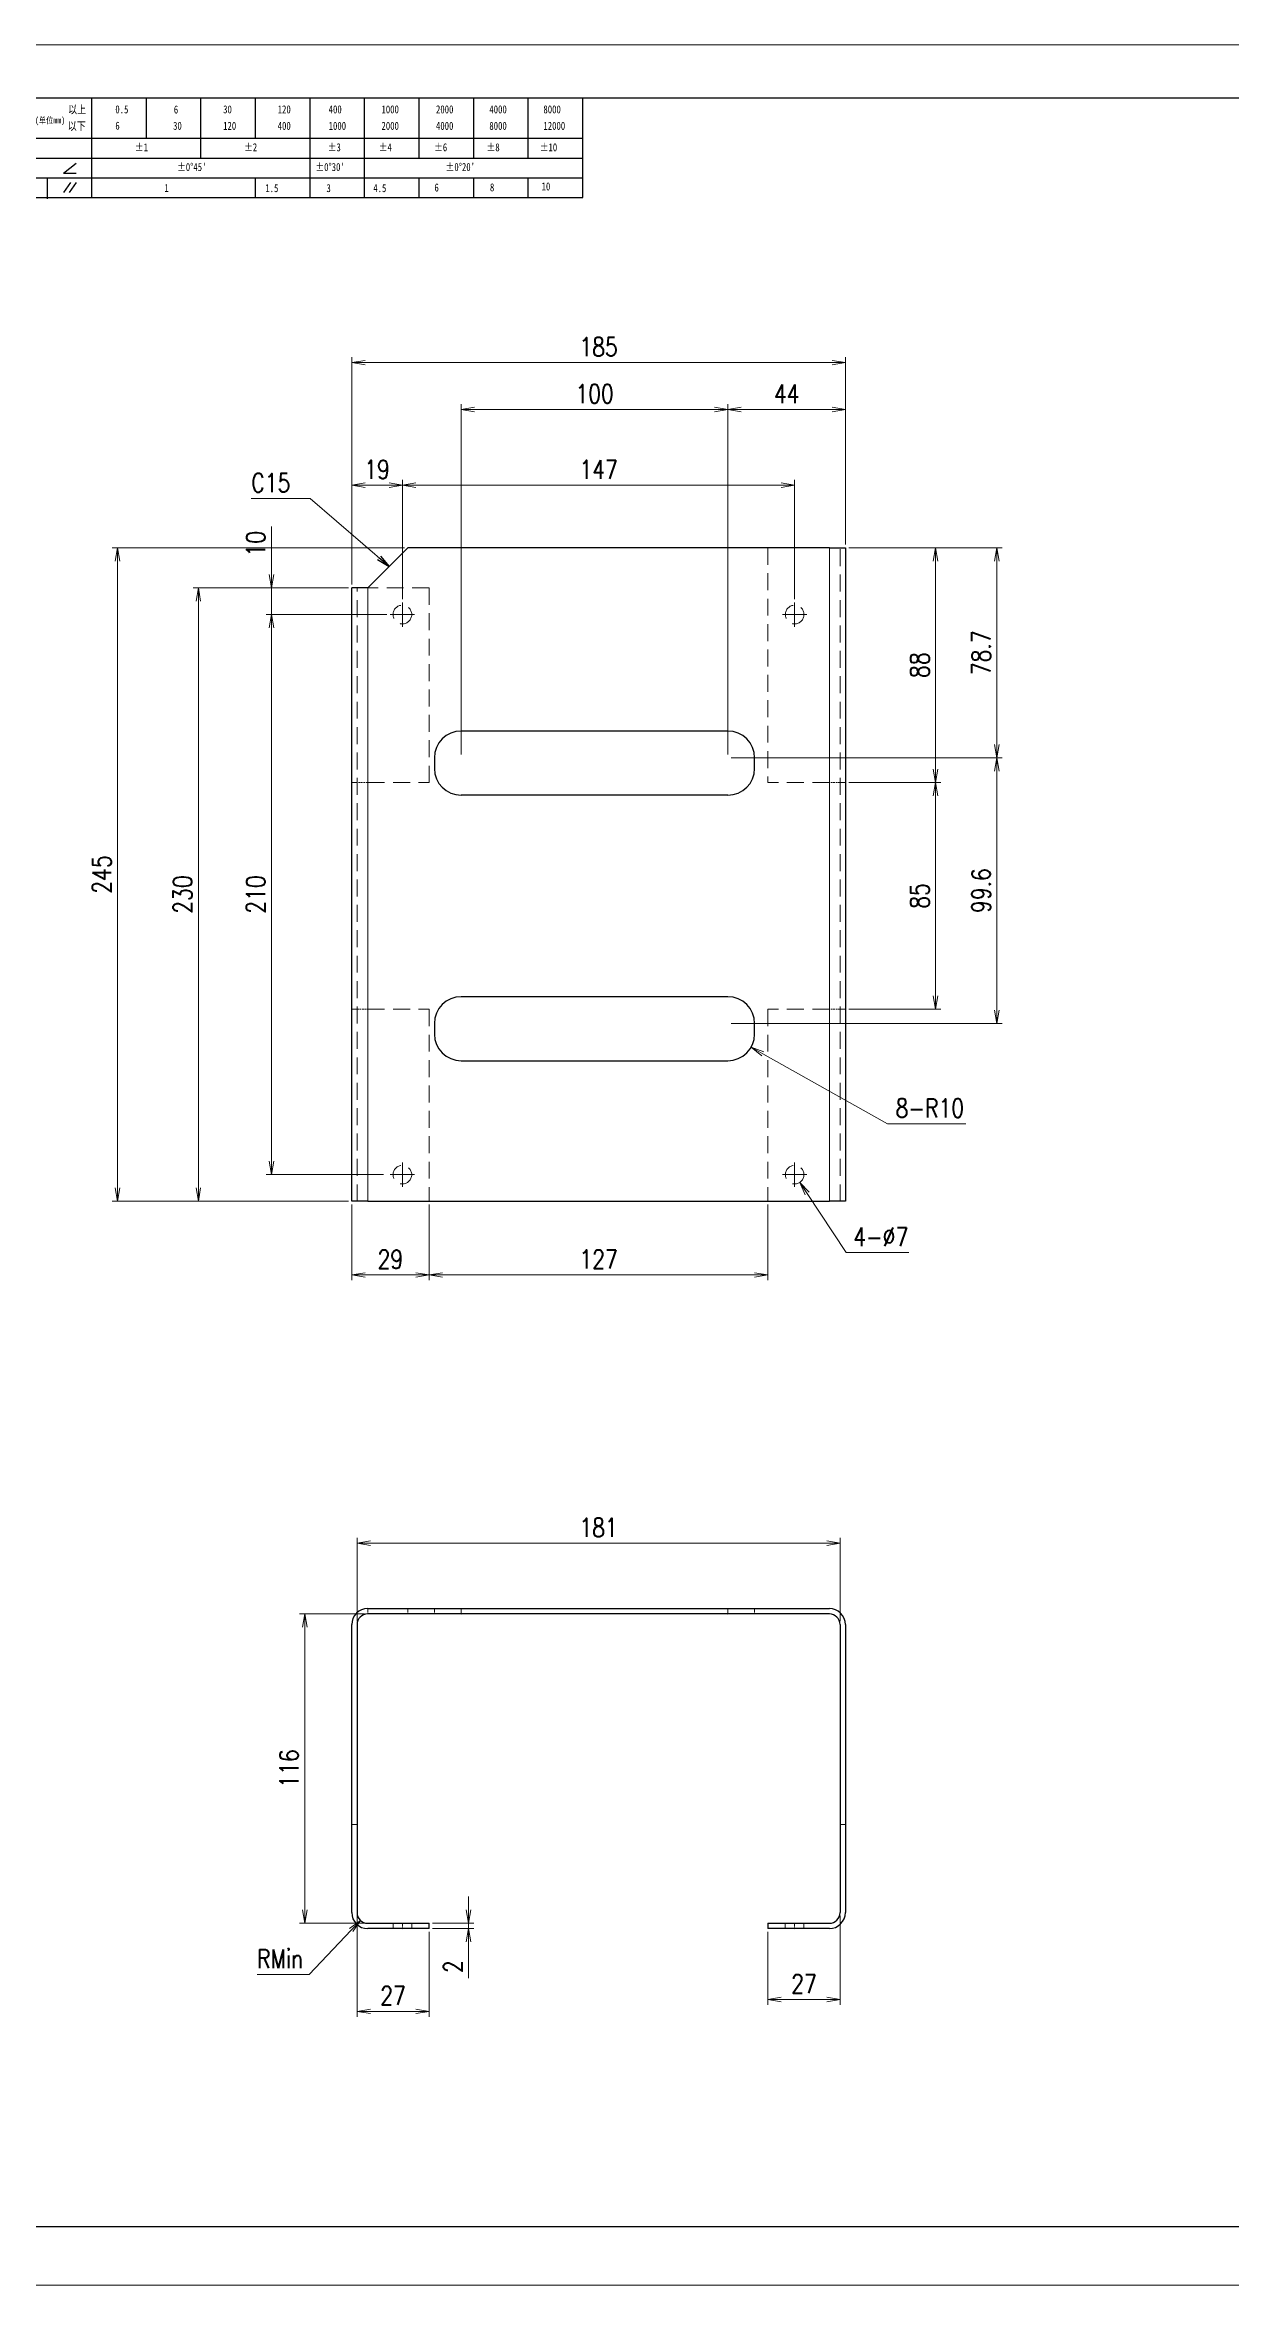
# Model space of a CAD drawing. Header units: millimetres. Extents: x 1333 to 78972, y -42879 to -5704.
# Drawn here: x 78084 to 78528, y -21799 to -20959 of the extents above; entities that cross this region are included whole.
import ezdxf

# ---------------------------------------------------------------- set-up
doc = ezdxf.new("R2010")
doc.units = ezdxf.units.MM
doc.header["$LTSCALE"] = 0.5
doc.linetypes.add('AM_ISO08W050x2', pattern=[9, 6, -0.75, 1.5, -0.75])
doc.linetypes.add('DASHED', pattern=[19.05, 12.7, -6.35])
for name, color, linetype, lineweight in [('CENTER', 2, 'AM_ISO08W050x2', 15), ('HIDDEN', 1, 'DASHED', 18), ('图框', 7, 'Continuous', 18)]:
    doc.layers.add(name, color=color, linetype=linetype, lineweight=lineweight)
for name, color, linetype in [('DIM', 3, 'Continuous'), ('Drawing', 7, 'Continuous'), ('图框文字', 7, 'Continuous')]:
    doc.layers.add(name, color=color, linetype=linetype)
doc.layers.add('打印-禁用', color=7, linetype='Continuous', lineweight=15, plot=False)
doc.styles.add('DIM', font='romans.shx', dxfattribs={"width": 0.8, "bigfont": 'bigfont.shx'})
doc.styles.add('国标', font='simfang.ttf', dxfattribs={"width": 0.8})
doc.dimstyles.new('XR 1-2$0', dxfattribs={"dimscale": 2, "dimtxt": 3.5, "dimasz": 2.5, "dimexe": 1, "dimexo": 0.625, "dimgap": 1.2, "dimtad": 1, "dimdsep": 46, "dimtxsty": 'DIM', "dimblk": 'OPEN', "dimcen": 0, "dimclrd": 8, "dimclre": 8, "dimclrt": 2, "dimazin": 2, "dimtfac": 0.5, "dimtmove": 0, "dimatfit": 3, "dimldrblk": 'OPEN', "dimfxl": 1, "dimtolj": 2, "dimlwd": 13, "dimlwe": 13, "dimarcsym": 0})
doc.dimstyles.new('XR 1-2$3', dxfattribs={"dimscale": 2, "dimtxt": 3.5, "dimasz": 2.5, "dimexe": 1, "dimexo": 0.625, "dimgap": 1.2, "dimtad": 1, "dimtoh": 1, "dimdsep": 46, "dimtxsty": 'DIM', "dimblk": 'OPEN', "dimcen": 0, "dimclrd": 8, "dimclre": 8, "dimclrt": 2, "dimazin": 2, "dimtfac": 0.5, "dimtofl": 0, "dimtmove": 0, "dimatfit": 3, "dimldrblk": 'OPEN', "dimfxl": 1, "dimtolj": 2, "dimlwd": 18, "dimlwe": 18, "dimarcsym": 0})
doc.dimstyles.new('XR 1-2$4', dxfattribs={"dimscale": 2, "dimtxt": 3.5, "dimasz": 2.5, "dimexe": 1, "dimexo": 0.625, "dimgap": 1.2, "dimtad": 1, "dimtoh": 1, "dimdsep": 46, "dimtxsty": 'DIM', "dimblk": 'OPEN', "dimcen": 0, "dimclrd": 8, "dimclre": 8, "dimclrt": 2, "dimazin": 2, "dimtfac": 0.5, "dimtofl": 0, "dimtmove": 0, "dimatfit": 3, "dimldrblk": 'OPEN', "dimfxl": 1, "dimtolj": 2, "dimlwd": 18, "dimlwe": 18, "dimarcsym": 0})
doc.dimstyles.new('XR 1-2$7', dxfattribs={"dimscale": 2, "dimtxt": 3.5, "dimasz": 2.5, "dimexe": 1, "dimexo": 0.625, "dimgap": 1.2, "dimtad": 1, "dimdsep": 46, "dimtxsty": 'DIM', "dimblk": 'OPEN', "dimcen": 0, "dimclrd": 8, "dimclre": 8, "dimclrt": 2, "dimazin": 2, "dimtfac": 0.5, "dimtmove": 0, "dimatfit": 3, "dimldrblk": 'OPEN', "dimfxl": 1, "dimtolj": 2, "dimlwd": 13, "dimlwe": 13, "dimarcsym": 1})

# ---------------------------------------------------------------- blocks, each defined once
blk = doc.blocks.new('GZDEH零件A2图框V02版')
at = {"layer": '图框文字', "linetype": 'Continuous'}
for p, q in [((584, 410), (20, 410)), ((20, 11), (584, 11))]:
    blk.add_line(p, q, dxfattribs=at)
at = {"layer": '图框文字', "color": 9}
for p, q in [((158.6, 402.48), (158.6, 410)), ((168.82, 402.48), (168.82, 410)), ((179.04, 402.48), (179.04, 410)), ((189.26, 402.48), (189.26, 410)), ((199.48, 402.48), (199.48, 410)), ((209.71, 402.48), (209.71, 410)), ((219.93, 402.48), (219.93, 410)), ((230.15, 402.48), (230.15, 410)), ((240.37, 402.48), (240.37, 410)), ((250.6, 391.38), (250.6, 410)), ((133.6, 402.48), (250.6, 402.48)), ((158.6, 391.38), (158.6, 402.48)), ((179.04, 398.78), (179.04, 402.48)), ((199.48, 391.38), (199.48, 402.48)), ((209.71, 391.38), (209.71, 402.48)), ((219.93, 398.78), (219.93, 402.48)), ((230.15, 398.78), (230.15, 402.48)), ((240.37, 398.78), (240.37, 402.48)), ((133.6, 398.78), (250.6, 398.78)), ((133.6, 395.08), (250.6, 395.08)), ((150.26, 391.38), (150.26, 395.08)), ((153.26, 395.95), (155.66, 397.8)), ((153.26, 395.95), (155.66, 395.95)), ((189.26, 391.38), (189.26, 395.08)), ((219.93, 391.38), (219.93, 394.98)), ((230.15, 391.38), (230.15, 395.08)), ((240.37, 391.38), (240.37, 395.08)), ((127.6, 391.38), (250.6, 391.38)), ((150.26, 391.13), (150.26, 391.38)), ((153.32, 392.34), (154.66, 394.2)), ((154.4, 392.34), (155.74, 394.2))]:
    blk.add_line(p, q, dxfattribs=at)
at = {"layer": '打印-禁用', "linetype": 'Continuous'}
for p, q in [((594, 420), (0, 420)), ((0, 0), (594, 0))]:
    blk.add_line(p, q, dxfattribs=at)
at = {"layer": '图框文字', "color": 9, "style": '国标', "width": 0.8}
for s, p in [('以上', (154.15, 407.13)), ('0.5', (163, 407.16)), ('6', (173.96, 407.12)), ('30', (183.2, 407.15)), ('120', (193.42, 407.15)), ('400', (202.97, 407.15)), ('1000', (212.87, 407.15)), ('2000', (223.08, 407.15)), ('4000', (233.08, 407.15)), ('8000', (243.21, 407.15)), ('以下', (154.09, 404.03)), ('6', (163, 404.08)), ('30', (173.82, 404.07)), ('120', (183.2, 404.06)), ('400', (193.42, 404.06)), ('1000', (202.97, 404.06)), ('2000', (212.87, 404.06)), ('4000', (223.08, 404.06)), ('8000', (233.08, 404.06)), ('12000', (243.21, 404.06)), ('±1', (166.67, 400.04)), ('±2', (187.12, 400.04)), ('±3', (202.8, 400.04)), ('±4', (212.36, 400.04)), ('±6', (222.73, 400.04)), ('±8', (232.57, 400.04)), ('±10', (242.53, 400.04)), ("±0%%D45'", (174.57, 396.34)), ("±0%%D30'", (200.49, 396.34)), ("±0%%D20'", (224.89, 396.34)), ('1', (172.2, 392.41)), ('1.5', (191.1, 392.38)), ('3', (202.56, 392.39)), ('4.5', (211.33, 392.39)), ('6', (222.79, 392.5)), ('8', (233.19, 392.54)), ('10', (242.87, 392.7))]:
    blk.add_text(s, height=1.5, dxfattribs=at).set_placement(p)
at = {"layer": '图框文字', "color": 9, "lineweight": 15, "insert": (147.93, 406.45), "char_height": 1.2, "width": 6.9199, "attachment_point": 1, "style": '国标'}
blk.add_mtext('(单位mm)', dxfattribs=at)
blk = doc.blocks.new('DEH A2')
at = {"layer": '图框'}
blk.add_blockref('GZDEH零件A2图框V02版', (0, 0), dxfattribs=at)
blk = doc.blocks.new('_Open')
at = {"color": 0, "linetype": 'ByBlock', "lineweight": -2}
for p, q in [((-1, 0.17), (0, 0)), ((-1, -0.17), (0, 0)), ((0, 0), (-1, 0))]:
    blk.add_line(p, q, dxfattribs=at)
blk = doc.blocks.new('*D1171')
at = {"layer": 'Defpoints', "color": 0, "transparency": 16777216}
for p in [(78198.56, -21124.17), (78198.56, -21162.7), (78217.56, -21168.15)]:
    blk.add_point(p, dxfattribs=at)
at = {"layer": 'DIM', "color": 8, "lineweight": 13, "transparency": 16777216}
for p, q in [((78198.56, -21161.45), (78198.56, -21122.17)), ((78212.56, -21124.17), (78203.56, -21124.17)), ((78217.56, -21166.9), (78217.56, -21122.17))]:
    blk.add_line(p, q, dxfattribs=at)
at = {"layer": 'DIM', "color": 8, "lineweight": 13, "transparency": 16777216, "xscale": 5, "yscale": 5, "zscale": 5, "rotation": 180}
blk.add_blockref('_Open', (78198.56, -21124.17), dxfattribs=at)
at = {"layer": 'DIM', "color": 8, "lineweight": 13, "transparency": 16777216, "xscale": 5, "yscale": 5, "zscale": 5}
blk.add_blockref('_Open', (78217.56, -21124.17), dxfattribs=at)
at = {"layer": 'DIM', "color": 2, "transparency": 16777216, "insert": (78208.06, -21118.27), "char_height": 7, "attachment_point": 5, "style": 'DIM'}
blk.add_mtext('\\A2;19', dxfattribs=at)
blk = doc.blocks.new('*D1172')
at = {"layer": 'Defpoints', "color": 0, "transparency": 16777216}
for p in [(78364.56, -21124.17), (78217.56, -21168.15), (78364.56, -21168.15)]:
    blk.add_point(p, dxfattribs=at)
at = {"layer": 'DIM', "color": 8, "lineweight": 13, "transparency": 16777216}
for p, q in [((78217.56, -21166.9), (78217.56, -21122.17)), ((78222.56, -21124.17), (78359.56, -21124.17)), ((78364.56, -21166.9), (78364.56, -21122.17))]:
    blk.add_line(p, q, dxfattribs=at)
at = {"layer": 'DIM', "color": 8, "lineweight": 13, "transparency": 16777216, "xscale": 5, "yscale": 5, "zscale": 5, "rotation": 180}
blk.add_blockref('_Open', (78217.56, -21124.17), dxfattribs=at)
at = {"layer": 'DIM', "color": 8, "lineweight": 13, "transparency": 16777216, "xscale": 5, "yscale": 5, "zscale": 5}
blk.add_blockref('_Open', (78364.56, -21124.17), dxfattribs=at)
at = {"layer": 'DIM', "color": 2, "transparency": 16777216, "insert": (78291.06, -21118.27), "char_height": 7, "attachment_point": 5, "style": 'DIM'}
blk.add_mtext('\\A2;147', dxfattribs=at)
blk = doc.blocks.new('*D1173')
at = {"layer": 'Defpoints', "color": 0, "transparency": 16777216}
for p in [(78168.48, -21162.7), (78198.56, -21162.7), (78213.01, -21172.7)]:
    blk.add_point(p, dxfattribs=at)
at = {"layer": 'DIM', "color": 8, "lineweight": 13, "transparency": 16777216}
for p, q in [((78168.48, -21157.7), (78168.48, -21139.64)), ((78197.31, -21162.7), (78166.48, -21162.7)), ((78168.48, -21172.7), (78168.48, -21162.7)), ((78211.76, -21172.7), (78166.48, -21172.7)), ((78168.48, -21177.7), (78168.48, -21182.7))]:
    blk.add_line(p, q, dxfattribs=at)
at = {"layer": 'DIM', "color": 8, "lineweight": 13, "transparency": 16777216, "xscale": 5, "yscale": 5, "zscale": 5}
for p, rotation in [((78168.48, -21162.7), 270), ((78168.48, -21172.7), 90)]:
    blk.add_blockref('_Open', p, dxfattribs=dict(at, rotation=rotation))
at = {"layer": 'DIM', "color": 2, "transparency": 16777216, "insert": (78162.58, -21146.17), "char_height": 7, "attachment_point": 5, "rotation": 90, "style": 'DIM'}
blk.add_mtext('\\A2;10', dxfattribs=at)
blk = doc.blocks.new('*D1174')
at = {"layer": 'Defpoints', "color": 0, "transparency": 16777216}
for p in [(78211.76, -21172.7), (78168.48, -21382.7), (78211.76, -21382.7)]:
    blk.add_point(p, dxfattribs=at)
at = {"layer": 'DIM', "color": 8, "lineweight": 13, "transparency": 16777216}
for p, q in [((78210.51, -21172.7), (78166.48, -21172.7)), ((78168.48, -21177.7), (78168.48, -21377.7)), ((78210.51, -21382.7), (78166.48, -21382.7))]:
    blk.add_line(p, q, dxfattribs=at)
at = {"layer": 'DIM', "color": 8, "lineweight": 13, "transparency": 16777216, "xscale": 5, "yscale": 5, "zscale": 5}
for p, rotation in [((78168.48, -21172.7), 90), ((78168.48, -21382.7), 270)]:
    blk.add_blockref('_Open', p, dxfattribs=dict(at, rotation=rotation))
at = {"layer": 'DIM', "color": 2, "transparency": 16777216, "insert": (78162.58, -21277.7), "char_height": 7, "attachment_point": 5, "rotation": 90, "style": 'DIM'}
blk.add_mtext('\\A2;210', dxfattribs=at)
blk = doc.blocks.new('*D1175')
at = {"layer": 'Defpoints', "color": 0, "transparency": 16777216}
for p in [(78141.09, -21162.7), (78198.56, -21162.7), (78198.56, -21392.7)]:
    blk.add_point(p, dxfattribs=at)
at = {"layer": 'DIM', "color": 8, "lineweight": 13, "transparency": 16777216}
for p, q in [((78197.31, -21162.7), (78139.09, -21162.7)), ((78141.09, -21387.7), (78141.09, -21167.7)), ((78197.31, -21392.7), (78139.09, -21392.7))]:
    blk.add_line(p, q, dxfattribs=at)
at = {"layer": 'DIM', "color": 8, "lineweight": 13, "transparency": 16777216, "xscale": 5, "yscale": 5, "zscale": 5}
for p, rotation in [((78141.09, -21162.7), 90), ((78141.09, -21392.7), 270)]:
    blk.add_blockref('_Open', p, dxfattribs=dict(at, rotation=rotation))
at = {"layer": 'DIM', "color": 2, "transparency": 16777216, "insert": (78135.19, -21277.7), "char_height": 7, "attachment_point": 5, "rotation": 90, "style": 'DIM'}
blk.add_mtext('\\A2;230', dxfattribs=at)
blk = doc.blocks.new('*D1176')
at = {"layer": 'Defpoints', "color": 0, "transparency": 16777216}
for p in [(78219.56, -21147.7), (78110.8, -21392.7), (78198.56, -21392.7)]:
    blk.add_point(p, dxfattribs=at)
at = {"layer": 'DIM', "color": 8, "lineweight": 13, "transparency": 16777216}
for p, q in [((78218.31, -21147.7), (78108.8, -21147.7)), ((78110.8, -21152.7), (78110.8, -21387.7)), ((78197.31, -21392.7), (78108.8, -21392.7))]:
    blk.add_line(p, q, dxfattribs=at)
at = {"layer": 'DIM', "color": 8, "lineweight": 13, "transparency": 16777216, "xscale": 5, "yscale": 5, "zscale": 5}
for p, rotation in [((78110.8, -21147.7), 90), ((78110.8, -21392.7), 270)]:
    blk.add_blockref('_Open', p, dxfattribs=dict(at, rotation=rotation))
at = {"layer": 'DIM', "color": 2, "transparency": 16777216, "insert": (78104.9, -21270.2), "char_height": 7, "attachment_point": 5, "rotation": 90, "style": 'DIM'}
blk.add_mtext('\\A2;245', dxfattribs=at)
blk = doc.blocks.new('*D1177')
at = {"layer": 'Defpoints', "color": 0, "transparency": 16777216}
for p in [(78383.56, -21147.7), (78440.35, -21147.7), (78339.56, -21226.4)]:
    blk.add_point(p, dxfattribs=at)
at = {"layer": 'DIM', "color": 8, "lineweight": 13, "transparency": 16777216}
for p, q in [((78384.81, -21147.7), (78442.35, -21147.7)), ((78440.35, -21221.4), (78440.35, -21152.7)), ((78340.81, -21226.4), (78442.35, -21226.4))]:
    blk.add_line(p, q, dxfattribs=at)
at = {"layer": 'DIM', "color": 8, "lineweight": 13, "transparency": 16777216, "xscale": 5, "yscale": 5, "zscale": 5}
for p, rotation in [((78440.35, -21147.7), 90), ((78440.35, -21226.4), 270)]:
    blk.add_blockref('_Open', p, dxfattribs=dict(at, rotation=rotation))
at = {"layer": 'DIM', "color": 2, "transparency": 16777216, "insert": (78434.45, -21187.05), "char_height": 7, "attachment_point": 5, "rotation": 90, "style": 'DIM'}
blk.add_mtext('\\A2;78.7', dxfattribs=at)
blk = doc.blocks.new('*D1178')
at = {"layer": 'Defpoints', "color": 0, "transparency": 16777216}
for p in [(78340.81, -21226.4), (78339.56, -21326), (78440.35, -21326)]:
    blk.add_point(p, dxfattribs=at)
at = {"layer": 'DIM', "color": 8, "lineweight": 13, "transparency": 16777216}
for p, q in [((78342.06, -21226.4), (78442.35, -21226.4)), ((78440.35, -21231.4), (78440.35, -21321)), ((78340.81, -21326), (78442.35, -21326))]:
    blk.add_line(p, q, dxfattribs=at)
at = {"layer": 'DIM', "color": 8, "lineweight": 13, "transparency": 16777216, "xscale": 5, "yscale": 5, "zscale": 5}
for p, rotation in [((78440.35, -21226.4), 90), ((78440.35, -21326), 270)]:
    blk.add_blockref('_Open', p, dxfattribs=dict(at, rotation=rotation))
at = {"layer": 'DIM', "color": 2, "transparency": 16777216, "insert": (78434.45, -21276.2), "char_height": 7, "attachment_point": 5, "rotation": 90, "style": 'DIM'}
blk.add_mtext('\\A2;99.6', dxfattribs=at)
blk = doc.blocks.new('*D1179')
at = {"layer": 'Defpoints', "color": 0, "transparency": 16777216}
for p in [(78383.56, -21095.83), (78383.56, -21147.7), (78339.56, -21226.4)]:
    blk.add_point(p, dxfattribs=at)
at = {"layer": 'DIM', "color": 8, "lineweight": 13, "transparency": 16777216}
for p, q in [((78339.56, -21225.15), (78339.56, -21093.83)), ((78344.56, -21095.83), (78378.56, -21095.83)), ((78383.56, -21146.45), (78383.56, -21093.83))]:
    blk.add_line(p, q, dxfattribs=at)
at = {"layer": 'DIM', "color": 8, "lineweight": 13, "transparency": 16777216, "xscale": 5, "yscale": 5, "zscale": 5, "rotation": 180}
blk.add_blockref('_Open', (78339.56, -21095.83), dxfattribs=at)
at = {"layer": 'DIM', "color": 8, "lineweight": 13, "transparency": 16777216, "xscale": 5, "yscale": 5, "zscale": 5}
blk.add_blockref('_Open', (78383.56, -21095.83), dxfattribs=at)
at = {"layer": 'DIM', "color": 2, "transparency": 16777216, "insert": (78361.56, -21089.93), "char_height": 7, "attachment_point": 5, "style": 'DIM'}
blk.add_mtext('\\A2;44', dxfattribs=at)
blk = doc.blocks.new('*D1180')
at = {"layer": 'Defpoints', "color": 0, "transparency": 16777216}
for p in [(78239.56, -21095.83), (78239.56, -21226.4), (78339.56, -21226.4)]:
    blk.add_point(p, dxfattribs=at)
at = {"layer": 'DIM', "color": 8, "lineweight": 13, "transparency": 16777216}
for p, q in [((78239.56, -21225.15), (78239.56, -21093.83)), ((78334.56, -21095.83), (78244.56, -21095.83)), ((78339.56, -21225.15), (78339.56, -21093.83))]:
    blk.add_line(p, q, dxfattribs=at)
at = {"layer": 'DIM', "color": 8, "lineweight": 13, "transparency": 16777216, "xscale": 5, "yscale": 5, "zscale": 5, "rotation": 180}
blk.add_blockref('_Open', (78239.56, -21095.83), dxfattribs=at)
at = {"layer": 'DIM', "color": 8, "lineweight": 13, "transparency": 16777216, "xscale": 5, "yscale": 5, "zscale": 5}
blk.add_blockref('_Open', (78339.56, -21095.83), dxfattribs=at)
at = {"layer": 'DIM', "color": 2, "transparency": 16777216, "insert": (78289.56, -21089.93), "char_height": 7, "attachment_point": 5, "style": 'DIM'}
blk.add_mtext('\\A2;100', dxfattribs=at)
blk = doc.blocks.new('*D1181')
at = {"layer": 'Defpoints', "color": 0, "transparency": 16777216}
for p in [(78198.56, -21078.25), (78383.56, -21147.7), (78198.56, -21162.7)]:
    blk.add_point(p, dxfattribs=at)
at = {"layer": 'DIM', "color": 8, "lineweight": 13, "transparency": 16777216}
for p, q in [((78198.56, -21161.45), (78198.56, -21076.25)), ((78378.56, -21078.25), (78203.56, -21078.25)), ((78383.56, -21146.45), (78383.56, -21076.25))]:
    blk.add_line(p, q, dxfattribs=at)
at = {"layer": 'DIM', "color": 8, "lineweight": 13, "transparency": 16777216, "xscale": 5, "yscale": 5, "zscale": 5, "rotation": 180}
blk.add_blockref('_Open', (78198.56, -21078.25), dxfattribs=at)
at = {"layer": 'DIM', "color": 8, "lineweight": 13, "transparency": 16777216, "xscale": 5, "yscale": 5, "zscale": 5}
blk.add_blockref('_Open', (78383.56, -21078.25), dxfattribs=at)
at = {"layer": 'DIM', "color": 2, "transparency": 16777216, "insert": (78291.06, -21072.35), "char_height": 7, "attachment_point": 5, "style": 'DIM'}
blk.add_mtext('\\A2;185', dxfattribs=at)
blk = doc.blocks.new('*D1182')
at = {"layer": 'Defpoints', "color": 0, "transparency": 16777216}
for p in [(78383.56, -21147.7), (78383.56, -21235.7), (78417.35, -21235.7)]:
    blk.add_point(p, dxfattribs=at)
at = {"layer": 'DIM', "color": 8, "lineweight": 13, "transparency": 16777216}
for p, q in [((78384.81, -21147.7), (78419.35, -21147.7)), ((78417.35, -21152.7), (78417.35, -21230.7)), ((78384.81, -21235.7), (78419.35, -21235.7))]:
    blk.add_line(p, q, dxfattribs=at)
at = {"layer": 'DIM', "color": 8, "lineweight": 13, "transparency": 16777216, "xscale": 5, "yscale": 5, "zscale": 5}
for p, rotation in [((78417.35, -21147.7), 90), ((78417.35, -21235.7), 270)]:
    blk.add_blockref('_Open', p, dxfattribs=dict(at, rotation=rotation))
at = {"layer": 'DIM', "color": 2, "transparency": 16777216, "insert": (78411.45, -21191.7), "char_height": 7, "attachment_point": 5, "rotation": 90, "style": 'DIM'}
blk.add_mtext('\\A2;88', dxfattribs=at)
blk = doc.blocks.new('*D1183')
at = {"layer": 'Defpoints', "color": 0, "transparency": 16777216}
for p in [(78383.56, -21235.7), (78383.56, -21320.7), (78417.35, -21320.7)]:
    blk.add_point(p, dxfattribs=at)
at = {"layer": 'DIM', "color": 8, "lineweight": 13, "transparency": 16777216}
for p, q in [((78384.81, -21235.7), (78419.35, -21235.7)), ((78417.35, -21240.7), (78417.35, -21315.7)), ((78384.81, -21320.7), (78419.35, -21320.7))]:
    blk.add_line(p, q, dxfattribs=at)
at = {"layer": 'DIM', "color": 8, "lineweight": 13, "transparency": 16777216, "xscale": 5, "yscale": 5, "zscale": 5}
for p, rotation in [((78417.35, -21235.7), 90), ((78417.35, -21320.7), 270)]:
    blk.add_blockref('_Open', p, dxfattribs=dict(at, rotation=rotation))
at = {"layer": 'DIM', "color": 2, "transparency": 16777216, "insert": (78411.45, -21278.2), "char_height": 7, "attachment_point": 5, "rotation": 90, "style": 'DIM'}
blk.add_mtext('\\A2;85', dxfattribs=at)
blk = doc.blocks.new('*D1184')
at = {"layer": 'Defpoints', "color": 0, "transparency": 16777216}
for p in [(78198.56, -21392.7), (78227.56, -21392.7), (78227.56, -21420.33)]:
    blk.add_point(p, dxfattribs=at)
at = {"layer": 'DIM', "color": 8, "lineweight": 13, "transparency": 16777216}
for p, q in [((78198.56, -21393.95), (78198.56, -21422.33)), ((78227.56, -21393.95), (78227.56, -21422.33)), ((78203.56, -21420.33), (78222.56, -21420.33))]:
    blk.add_line(p, q, dxfattribs=at)
at = {"layer": 'DIM', "color": 8, "lineweight": 13, "transparency": 16777216, "xscale": 5, "yscale": 5, "zscale": 5, "rotation": 180}
blk.add_blockref('_Open', (78198.56, -21420.33), dxfattribs=at)
at = {"layer": 'DIM', "color": 8, "lineweight": 13, "transparency": 16777216, "xscale": 5, "yscale": 5, "zscale": 5}
blk.add_blockref('_Open', (78227.56, -21420.33), dxfattribs=at)
at = {"layer": 'DIM', "color": 2, "transparency": 16777216, "insert": (78213.06, -21414.43), "char_height": 7, "attachment_point": 5, "style": 'DIM'}
blk.add_mtext('\\A2;29', dxfattribs=at)
blk = doc.blocks.new('*D1185')
at = {"layer": 'Defpoints', "color": 0, "transparency": 16777216}
for p in [(78227.56, -21392.7), (78354.56, -21392.7), (78354.56, -21420.33)]:
    blk.add_point(p, dxfattribs=at)
at = {"layer": 'DIM', "color": 8, "lineweight": 13, "transparency": 16777216}
for p, q in [((78227.56, -21393.95), (78227.56, -21422.33)), ((78354.56, -21393.95), (78354.56, -21422.33)), ((78232.56, -21420.33), (78349.56, -21420.33))]:
    blk.add_line(p, q, dxfattribs=at)
at = {"layer": 'DIM', "color": 8, "lineweight": 13, "transparency": 16777216, "xscale": 5, "yscale": 5, "zscale": 5, "rotation": 180}
blk.add_blockref('_Open', (78227.56, -21420.33), dxfattribs=at)
at = {"layer": 'DIM', "color": 8, "lineweight": 13, "transparency": 16777216, "xscale": 5, "yscale": 5, "zscale": 5}
blk.add_blockref('_Open', (78354.56, -21420.33), dxfattribs=at)
at = {"layer": 'DIM', "color": 2, "transparency": 16777216, "insert": (78291.06, -21414.43), "char_height": 7, "attachment_point": 5, "style": 'DIM'}
blk.add_mtext('\\A2;127', dxfattribs=at)
blk = doc.blocks.new('*D1186')
at = {"layer": 'Defpoints', "color": 0, "transparency": 16777216}
for p in [(78362.62, -21379.79), (78366.49, -21385.62)]:
    blk.add_point(p, dxfattribs=at)
at = {"layer": 'DIM', "color": 8, "lineweight": 18, "transparency": 16777216}
for p, q in [((78383.91, -21411.88), (78369.26, -21389.79)), ((78407.38, -21411.88), (78383.91, -21411.88))]:
    blk.add_line(p, q, dxfattribs=at)
at = {"layer": 'DIM', "color": 8, "lineweight": 18, "transparency": 16777216, "xscale": 5, "yscale": 5, "zscale": 5, "rotation": 123.5596259218035}
blk.add_blockref('_Open', (78366.49, -21385.62), dxfattribs=at)
at = {"layer": 'DIM', "color": 2, "transparency": 16777216, "insert": (78396.84, -21405.98), "char_height": 7, "attachment_point": 5, "style": 'DIM'}
blk.add_mtext('\\A2;\\A2;4-∅7', dxfattribs=at)
blk = doc.blocks.new('*D1187')
at = {"layer": 'Defpoints', "color": 0, "transparency": 16777216}
for p in [(78339.56, -21330), (78348.27, -21334.91)]:
    blk.add_point(p, dxfattribs=at)
at = {"layer": 'DIM', "color": 8, "lineweight": 18, "transparency": 16777216}
for p, q in [((78399.37, -21363.64), (78352.63, -21337.36)), ((78428.7, -21363.64), (78399.37, -21363.64))]:
    blk.add_line(p, q, dxfattribs=at)
at = {"layer": 'DIM', "color": 8, "lineweight": 18, "transparency": 16777216, "xscale": 5, "yscale": 5, "zscale": 5, "rotation": 150.6505027211971}
blk.add_blockref('_Open', (78348.27, -21334.91), dxfattribs=at)
at = {"layer": 'DIM', "color": 2, "transparency": 16777216, "insert": (78415.23, -21357.74), "char_height": 7, "attachment_point": 5, "style": 'DIM'}
blk.add_mtext('\\A2;\\A2;8-R10', dxfattribs=at)
blk = doc.blocks.new('*D1192')
at = {"layer": 'Defpoints', "color": 0, "transparency": 16777216}
for p in [(78227.56, -21663.4), (78227.56, -21665.4), (78242.36, -21665.4)]:
    blk.add_point(p, dxfattribs=at)
at = {"layer": 'DIM', "color": 8, "lineweight": 13, "transparency": 16777216}
for p, q in [((78242.36, -21658.4), (78242.36, -21653.4)), ((78228.81, -21663.4), (78244.36, -21663.4)), ((78242.36, -21663.4), (78242.36, -21665.4)), ((78228.81, -21665.4), (78244.36, -21665.4)), ((78242.36, -21670.4), (78242.36, -21683.93))]:
    blk.add_line(p, q, dxfattribs=at)
at = {"layer": 'DIM', "color": 8, "lineweight": 13, "transparency": 16777216, "xscale": 5, "yscale": 5, "zscale": 5}
for p, rotation in [((78242.36, -21663.4), 270), ((78242.36, -21665.4), 90)]:
    blk.add_blockref('_Open', p, dxfattribs=dict(at, rotation=rotation))
at = {"layer": 'DIM', "color": 2, "transparency": 16777216, "insert": (78236.46, -21679.67), "char_height": 7, "attachment_point": 5, "rotation": 90, "style": 'DIM'}
blk.add_mtext('\\A2;2', dxfattribs=at)
blk = doc.blocks.new('*D1193')
at = {"layer": 'Defpoints', "color": 0, "transparency": 16777216}
for p in [(78180.98, -21547.4), (78204.56, -21547.4), (78204.56, -21663.4)]:
    blk.add_point(p, dxfattribs=at)
at = {"layer": 'DIM', "color": 8, "lineweight": 13, "transparency": 16777216}
for p, q in [((78203.31, -21547.4), (78178.98, -21547.4)), ((78180.98, -21658.4), (78180.98, -21552.4)), ((78203.31, -21663.4), (78178.98, -21663.4))]:
    blk.add_line(p, q, dxfattribs=at)
at = {"layer": 'DIM', "color": 8, "lineweight": 13, "transparency": 16777216, "xscale": 5, "yscale": 5, "zscale": 5}
for p, rotation in [((78180.98, -21547.4), 90), ((78180.98, -21663.4), 270)]:
    blk.add_blockref('_Open', p, dxfattribs=dict(at, rotation=rotation))
at = {"layer": 'DIM', "color": 2, "transparency": 16777216, "insert": (78175.08, -21605.4), "char_height": 7, "attachment_point": 5, "rotation": 90, "style": 'DIM'}
blk.add_mtext('\\A2;116', dxfattribs=at)
blk = doc.blocks.new('*D1194')
at = {"layer": 'Defpoints', "color": 0, "transparency": 16777216}
for p in [(78200.56, -21659.4), (78227.56, -21665.4), (78200.56, -21696.43)]:
    blk.add_point(p, dxfattribs=at)
at = {"layer": 'DIM', "color": 8, "lineweight": 13, "transparency": 16777216}
for p, q in [((78200.56, -21660.65), (78200.56, -21698.43)), ((78227.56, -21666.65), (78227.56, -21698.43)), ((78222.56, -21696.43), (78205.56, -21696.43))]:
    blk.add_line(p, q, dxfattribs=at)
at = {"layer": 'DIM', "color": 8, "lineweight": 13, "transparency": 16777216, "xscale": 5, "yscale": 5, "zscale": 5, "rotation": 180}
blk.add_blockref('_Open', (78200.56, -21696.43), dxfattribs=at)
at = {"layer": 'DIM', "color": 8, "lineweight": 13, "transparency": 16777216, "xscale": 5, "yscale": 5, "zscale": 5}
blk.add_blockref('_Open', (78227.56, -21696.43), dxfattribs=at)
at = {"layer": 'DIM', "color": 2, "transparency": 16777216, "insert": (78214.06, -21690.53), "char_height": 7, "attachment_point": 5, "style": 'DIM'}
blk.add_mtext('\\A2;27', dxfattribs=at)
blk = doc.blocks.new('*D1195')
at = {"layer": 'Defpoints', "color": 0, "transparency": 16777216}
for p in [(78201.81, -21662.31), (78204.56, -21659.4)]:
    blk.add_point(p, dxfattribs=at)
at = {"layer": 'DIM', "color": 8, "lineweight": 18, "transparency": 16777216}
for p, q in [((78182.66, -21682.58), (78198.38, -21665.94)), ((78163.19, -21682.58), (78182.66, -21682.58))]:
    blk.add_line(p, q, dxfattribs=at)
at = {"layer": 'DIM', "color": 8, "lineweight": 18, "transparency": 16777216, "xscale": 5, "yscale": 5, "zscale": 5, "rotation": 46.63036471764237}
blk.add_blockref('_Open', (78201.81, -21662.31), dxfattribs=at)
at = {"layer": 'DIM', "color": 2, "transparency": 16777216, "insert": (78171.73, -21676.68), "char_height": 7, "attachment_point": 5, "style": 'DIM'}
blk.add_mtext('\\A2;\\A2;RMin', dxfattribs=at)
blk = doc.blocks.new('*D1196')
at = {"layer": 'Defpoints', "color": 0, "transparency": 16777216}
for p in [(78381.56, -21659.4), (78354.56, -21665.4), (78381.56, -21691.96)]:
    blk.add_point(p, dxfattribs=at)
at = {"layer": 'DIM', "color": 8, "lineweight": 13, "transparency": 16777216}
for p, q in [((78381.56, -21660.65), (78381.56, -21693.96)), ((78354.56, -21666.65), (78354.56, -21693.96)), ((78359.56, -21691.96), (78376.56, -21691.96))]:
    blk.add_line(p, q, dxfattribs=at)
at = {"layer": 'DIM', "color": 8, "lineweight": 13, "transparency": 16777216, "xscale": 5, "yscale": 5, "zscale": 5, "rotation": 180}
blk.add_blockref('_Open', (78354.56, -21691.96), dxfattribs=at)
at = {"layer": 'DIM', "color": 8, "lineweight": 13, "transparency": 16777216, "xscale": 5, "yscale": 5, "zscale": 5}
blk.add_blockref('_Open', (78381.56, -21691.96), dxfattribs=at)
at = {"layer": 'DIM', "color": 2, "transparency": 16777216, "insert": (78368.06, -21686.06), "char_height": 7, "attachment_point": 5, "style": 'DIM'}
blk.add_mtext('\\A2;27', dxfattribs=at)
blk = doc.blocks.new('*D1197')
at = {"layer": 'Defpoints', "color": 0, "transparency": 16777216}
for p in [(78381.56, -21520.91), (78200.56, -21551.4), (78381.56, -21551.4)]:
    blk.add_point(p, dxfattribs=at)
at = {"layer": 'DIM', "color": 8, "lineweight": 13, "transparency": 16777216}
for p, q in [((78200.56, -21550.15), (78200.56, -21518.91)), ((78381.56, -21550.15), (78381.56, -21518.91)), ((78205.56, -21520.91), (78376.56, -21520.91))]:
    blk.add_line(p, q, dxfattribs=at)
at = {"layer": 'DIM', "color": 8, "lineweight": 13, "transparency": 16777216, "xscale": 5, "yscale": 5, "zscale": 5, "rotation": 180}
blk.add_blockref('_Open', (78200.56, -21520.91), dxfattribs=at)
at = {"layer": 'DIM', "color": 8, "lineweight": 13, "transparency": 16777216, "xscale": 5, "yscale": 5, "zscale": 5}
blk.add_blockref('_Open', (78381.56, -21520.91), dxfattribs=at)
at = {"layer": 'DIM', "color": 2, "transparency": 16777216, "insert": (78291.06, -21515.01), "char_height": 7, "attachment_point": 5, "style": 'DIM'}
blk.add_mtext('\\A2;181', dxfattribs=at)

msp = doc.modelspace()

# ---------------------------------------------------------------- linework, layer by layer
at = {"color": 7, "lineweight": 13}
for p, q in [((78377.557, -21147.704), (78377.557, -21392.704)), ((78204.557, -21392.704), (78204.557, -21162.704))]:
    msp.add_line(p, q, dxfattribs=at)
at = {"layer": 'CENTER', "ltscale": 0.227499}
for p, q in [((78222.107, -21172.704), (78213.007, -21172.704)), ((78222.107, -21382.704), (78213.007, -21382.704))]:
    msp.add_line(p, q, dxfattribs=at)
at = {"layer": 'CENTER', "ltscale": 0.2275}
for p, q in [((78217.557, -21168.154), (78217.557, -21177.254)), ((78369.107, -21172.704), (78360.007, -21172.704)), ((78364.557, -21168.154), (78364.557, -21177.254)), ((78217.557, -21378.154), (78217.557, -21387.254)), ((78369.107, -21382.704), (78360.007, -21382.704)), ((78364.557, -21378.154), (78364.557, -21387.254))]:
    msp.add_line(p, q, dxfattribs=at)
at = {"layer": 'CENTER', "ltscale": 0.060015}
for p, q in [((78239.557, -21545.201), (78239.557, -21547.602)), ((78339.557, -21545.201), (78339.557, -21547.602)), ((78217.557, -21663.201), (78217.557, -21665.602)), ((78364.557, -21663.201), (78364.557, -21665.602))]:
    msp.add_line(p, q, dxfattribs=at)
at = {"layer": 'Drawing'}
for p, q in [((78219.557, -21147.704), (78204.557, -21162.704)), ((78377.557, -21147.704), (78219.557, -21147.704)), ((78383.557, -21147.704), (78383.557, -21392.704)), ((78198.557, -21392.704), (78198.557, -21162.704)), ((78339.557, -21216.404), (78239.557, -21216.404)), ((78339.557, -21240.404), (78239.557, -21240.404)), ((78339.557, -21316.004), (78239.557, -21316.004)), ((78239.557, -21340.004), (78339.557, -21340.004)), ((78204.557, -21392.704), (78377.557, -21392.704)), ((78204.557, -21545.401), (78377.557, -21545.401)), ((78198.557, -21659.401), (78198.557, -21551.401)), ((78200.557, -21551.401), (78200.557, -21659.401)), ((78377.557, -21547.401), (78204.557, -21547.401)), ((78381.557, -21551.401), (78381.557, -21659.401)), ((78383.557, -21551.401), (78383.557, -21659.401)), ((78204.557, -21663.401), (78227.557, -21663.401)), ((78354.557, -21663.401), (78377.557, -21663.401)), ((78227.557, -21665.401), (78204.557, -21665.401)), ((78377.557, -21665.401), (78354.557, -21665.401))]:
    msp.add_line(p, q, dxfattribs=at)
at = {"layer": 'Drawing', "ltscale": 0.15}
for p, q in [((78377.557, -21147.704), (78383.557, -21147.704)), ((78204.557, -21162.704), (78198.557, -21162.704)), ((78204.557, -21392.704), (78198.557, -21392.704)), ((78383.557, -21392.704), (78377.557, -21392.704))]:
    msp.add_line(p, q, dxfattribs=at)
at = {"layer": 'Drawing', "ltscale": 0.1}
for p, q in [((78229.557, -21226.404), (78229.557, -21230.404)), ((78349.557, -21230.404), (78349.557, -21226.404)), ((78229.557, -21326.004), (78229.557, -21330.004)), ((78349.557, -21330.004), (78349.557, -21326.004))]:
    msp.add_line(p, q, dxfattribs=at)
at = {"layer": 'Drawing', "ltscale": 0.05}
for p, q in [((78227.557, -21665.401), (78227.557, -21663.401)), ((78354.557, -21663.401), (78354.557, -21665.401))]:
    msp.add_line(p, q, dxfattribs=at)
at = {"layer": 'Drawing'}
for centre, radius, start, end in [((78239.557, -21226.404), 10, 90, 180), ((78339.557, -21226.404), 10, 0, 90), ((78239.557, -21230.404), 10, 180, 270), ((78339.557, -21230.404), 10, 270, 0), ((78239.557, -21326.004), 10, 90, 180), ((78339.557, -21326.004), 10, 0, 90), ((78239.557, -21330.004), 10, 180, 270), ((78339.557, -21330.004), 10, 270, 0), ((78204.557, -21551.401), 6, 90, 180), ((78377.557, -21551.401), 6, 0, 90), ((78204.557, -21551.401), 4, 90, 180), ((78377.557, -21551.401), 4, 0, 90), ((78204.557, -21659.401), 6, 180, 270), ((78204.557, -21659.401), 4, 180, 270), ((78377.557, -21659.401), 6, 270, 0), ((78377.557, -21659.401), 4, 270, 0)]:
    msp.add_arc(centre, radius, start, end, dxfattribs=at)
at = {"layer": 'HIDDEN'}
for p, q in [((78354.557, -21147.704), (78354.557, -21235.704)), ((78377.557, -21392.704), (78377.557, -21147.704)), ((78377.557, -21235.704), (78377.557, -21147.704)), ((78377.557, -21147.704), (78377.557, -21235.704)), ((78381.557, -21392.704), (78381.557, -21147.704)), ((78200.557, -21392.704), (78200.557, -21162.704)), ((78227.557, -21162.704), (78204.557, -21162.704)), ((78204.557, -21162.704), (78204.557, -21235.704)), ((78204.557, -21235.704), (78204.557, -21162.704)), ((78204.557, -21392.704), (78204.557, -21162.704)), ((78227.557, -21162.704), (78227.557, -21235.704)), ((78204.557, -21235.704), (78227.557, -21235.704)), ((78377.557, -21235.704), (78354.557, -21235.704)), ((78204.557, -21320.704), (78227.557, -21320.704)), ((78204.557, -21392.704), (78204.557, -21320.704)), ((78204.557, -21320.704), (78204.557, -21392.704)), ((78227.557, -21320.704), (78227.557, -21392.704)), ((78354.557, -21320.704), (78354.557, -21392.704)), ((78377.557, -21320.704), (78354.557, -21320.704)), ((78377.557, -21392.704), (78377.557, -21320.704)), ((78377.557, -21320.704), (78377.557, -21392.704))]:
    msp.add_line(p, q, dxfattribs=at)
at = {"layer": 'HIDDEN', "ltscale": 0.05}
for p, q in [((78200.557, -21235.704), (78198.557, -21235.704)), ((78383.557, -21235.704), (78381.557, -21235.704)), ((78200.557, -21320.704), (78198.557, -21320.704)), ((78383.557, -21320.704), (78381.557, -21320.704)), ((78204.557, -21545.401), (78204.557, -21547.401)), ((78219.557, -21545.401), (78219.557, -21547.401)), ((78229.557, -21545.401), (78229.557, -21547.401)), ((78239.557, -21545.401), (78239.557, -21547.401)), ((78239.557, -21545.401), (78239.557, -21547.401)), ((78239.557, -21545.401), (78239.557, -21547.401)), ((78239.557, -21545.401), (78239.557, -21547.401)), ((78339.557, -21545.401), (78339.557, -21547.401)), ((78339.557, -21545.401), (78339.557, -21547.401)), ((78339.557, -21545.401), (78339.557, -21547.401)), ((78339.557, -21545.401), (78339.557, -21547.401)), ((78349.557, -21545.401), (78349.557, -21547.401)), ((78200.557, -21626.402), (78198.557, -21626.402)), ((78383.557, -21626.402), (78381.557, -21626.402)), ((78214.057, -21663.401), (78214.057, -21665.401)), ((78214.057, -21663.401), (78214.057, -21665.401)), ((78221.057, -21663.401), (78221.057, -21665.401)), ((78221.057, -21663.401), (78221.057, -21665.401)), ((78361.057, -21663.401), (78361.057, -21665.401)), ((78361.057, -21663.401), (78361.057, -21665.401)), ((78368.057, -21663.401), (78368.057, -21665.401)), ((78368.057, -21663.401), (78368.057, -21665.401))]:
    msp.add_line(p, q, dxfattribs=at)
at = {"layer": 'HIDDEN', "ltscale": 0.1}
for p, q in [((78204.557, -21235.704), (78200.557, -21235.704)), ((78381.557, -21235.704), (78377.557, -21235.704)), ((78200.557, -21320.704), (78204.557, -21320.704)), ((78381.557, -21320.704), (78377.557, -21320.704))]:
    msp.add_line(p, q, dxfattribs=at)
at = {"layer": 'HIDDEN'}
for centre in [(78217.557, -21172.704), (78364.557, -21172.704), (78217.557, -21382.704), (78364.557, -21382.704)]:
    msp.add_circle(centre, 3.5, dxfattribs=at)

# ---------------------------------------------------------------- block references
at = {"layer": '图框', "xscale": 2, "yscale": 2, "zscale": 2}
msp.add_blockref('DEH A2', (77783.984, -21799.092), dxfattribs=at)

# ---------------------------------------------------------------- texts
at = {"layer": 'DIM', "color": 2, "insert": (78175.546, -21126.765), "char_height": 7, "attachment_point": 9, "style": 'DIM'}
msp.add_mtext('C15', dxfattribs=at)

# ---------------------------------------------------------------- dimensions: what is measured, and where the dimension line sits
at = {"layer": 'DIM'}
for base, p1, p2, picture, middle in [((78198.557, -21078.247), (78383.557, -21147.704), (78198.557, -21162.704), '*D1181', (78291.057, -21072.347)), ((78239.557, -21095.834), (78339.557, -21226.404), (78239.557, -21226.404), '*D1180', (78289.557, -21089.934)), ((78383.557, -21095.834), (78339.557, -21226.404), (78383.557, -21147.704), '*D1179', (78361.557, -21089.934)), ((78198.557, -21124.165), (78217.557, -21168.154), (78198.557, -21162.704), '*D1171', (78208.057, -21118.265)), ((78364.557, -21124.165), (78217.557, -21168.154), (78364.557, -21168.154), '*D1172', (78291.057, -21118.265)), ((78227.557, -21420.333), (78198.557, -21392.704), (78227.557, -21392.704), '*D1184', (78213.057, -21414.433)), ((78354.557, -21420.333), (78227.557, -21392.704), (78354.557, -21392.704), '*D1185', (78291.057, -21414.433)), ((78381.557, -21520.914), (78200.557, -21551.401), (78381.557, -21551.401), '*D1197', (78291.057, -21515.014)), ((78200.557, -21696.428), (78227.557, -21665.401), (78200.557, -21659.401), '*D1194', (78214.057, -21690.528)), ((78381.557, -21691.965), (78354.557, -21665.401), (78381.557, -21659.401), '*D1196', (78368.057, -21686.065))]:
    dim = msp.add_linear_dim(base=base, p1=p1, p2=p2, dimstyle='XR 1-2$0', dxfattribs=at)
    dim.commit()
    dim.dimension.update_dxf_attribs({"geometry": picture, "text_midpoint": middle})
for base, p1, p2, picture, middle in [((78168.482, -21162.704), (78213.007, -21172.704), (78198.557, -21162.704), '*D1173', (78162.582, -21146.171)), ((78110.796, -21392.704), (78219.557, -21147.704), (78198.557, -21392.704), '*D1176', (78104.896, -21270.204)), ((78440.349, -21147.704), (78339.557, -21226.404), (78383.557, -21147.704), '*D1177', (78434.449, -21187.054)), ((78417.355, -21235.704), (78383.557, -21147.704), (78383.557, -21235.704), '*D1182', (78411.455, -21191.704)), ((78141.092, -21162.704), (78198.557, -21392.704), (78198.557, -21162.704), '*D1175', (78135.192, -21277.704)), ((78168.482, -21382.704), (78211.757, -21172.704), (78211.757, -21382.704), '*D1174', (78162.582, -21277.704)), ((78440.349, -21326.004), (78340.807, -21226.404), (78339.557, -21326.004), '*D1178', (78434.449, -21276.204)), ((78417.355, -21320.704), (78383.557, -21235.704), (78383.557, -21320.704), '*D1183', (78411.455, -21278.204)), ((78180.977, -21547.401), (78204.557, -21663.401), (78204.557, -21547.401), '*D1193', (78175.077, -21605.401)), ((78242.357, -21665.401), (78227.557, -21663.401), (78227.557, -21665.401), '*D1192', (78236.457, -21679.668))]:
    dim = msp.add_linear_dim(base=base, p1=p1, p2=p2, angle=90, dimstyle='XR 1-2$0', dxfattribs=at)
    dim.commit()
    dim.dimension.update_dxf_attribs({"geometry": picture, "text_midpoint": middle})
for center, mpoint, text, picture, middle in [((78339.557, -21330.004), (78348.274, -21334.906), '\\A2;8-<>', '*D1187', (78415.233, -21363.636)), ((78204.557, -21659.401), (78201.81, -21662.309), '\\A2;RMin', '*D1195', (78171.726, -21682.583))]:
    dim = msp.add_radius_dim(center=center, mpoint=mpoint, text=text, dimstyle='XR 1-2$4', override={"dimtxsty": 'DIM'}, dxfattribs=at)
    dim.commit()
    dim.dimension.update_dxf_attribs({"geometry": picture, "text_midpoint": middle, "dimtype": 164})
dim = msp.add_diameter_dim_2p(p1=(78362.622, -21379.788), p2=(78366.492, -21385.621), text='\\A2;4-<>', dimstyle='XR 1-2$3', override={"dimtxsty": 'DIM'}, dxfattribs=at)
dim.commit()
dim.dimension.update_dxf_attribs({"geometry": '*D1186', "text_midpoint": (78396.844, -21411.879), "dimtype": 163})

# ---------------------------------------------------------------- leaders
at = {"layer": 'DIM', "annotation_type": 0, "has_hookline": 1, "hookline_direction": 1, "text_width": 14.667}
msp.add_leader([(78212.552, -21154.709), (78182.946, -21129.165), (78177.946, -21129.165)], dimstyle='XR 1-2$7', override={"dimgap": 1.2, "dimtad": 1}, dxfattribs=at)

doc.saveas('drawing.dxf')
